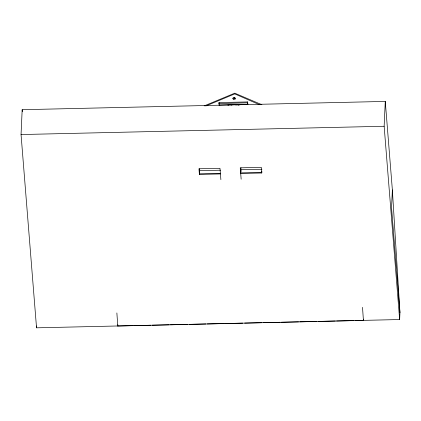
<?xml version="1.0" encoding="UTF-8"?>
<svg xmlns="http://www.w3.org/2000/svg" width="421" height="421" viewBox="0 0 421 421"><rect width="100%" height="100%" fill="white"/><g stroke="black" fill="none" stroke-linecap="round" stroke-linejoin="round"><path stroke-width="0.63" d="M132.404 325.638L36.543 327.827L21.05 134.546L22.176 109.702L385.273 101.424L392.367 189.934L399.95 312.682L399.64 319.544L354.992 320.565M36.543 327.827L36.627 325.954M199.433 173.831L220.446 173.352L220.42 173.936L199.407 174.415L199.665 168.758M219.136 105.355L219.025 102.592L247.68 101.94L247.79 104.697L247.68 101.94M240.959 167.816L240.701 173.473L261.767 172.994L261.851 171.147M399.64 319.544L384.147 126.263L385.273 101.424M392.367 189.934L391.551 207.911L399.95 312.682M363.518 319.155L363.418 320.407L117.785 326.012L117.88 324.754M234.139 97.283L232.513 98.388L234.044 99.419L235.665 98.314L234.139 97.283L234.234 98.477L235.255 99.167M233.15 99.214L234.234 98.477M227.882 105.113L229.945 104.324L231.934 105.061M204.164 105.918L234.744 93.173L261.894 104.734M205.774 106.003L234.75 93.894L259.394 104.65M228.656 105.071L229.929 104.629L231.166 105.039M235.597 104.94L237.176 104.403L239.165 105.139M236.376 104.95L237.16 104.708L238.397 105.113M218.983 103.487L247.637 102.829M219.104 105.018L229.524 104.782M230.829 104.75L247.758 104.366M21.05 134.546L384.147 126.263M199.575 170.679L220.588 170.2M261.941 169.253L240.875 169.737L241.028 171.642M240.728 172.889L261.794 172.41M133.72 325.612L150.792 325.223M152.102 325.191L169.174 324.802M170.489 324.77L187.561 324.38M189.529 324.338L205.943 323.965M207.258 323.933L224.33 323.544M225.64 323.512L242.712 323.123M244.685 323.081L261.751 322.691M263.067 322.66L280.139 322.27M281.454 322.239L298.526 321.849M299.836 321.823L316.908 321.433M318.223 321.402L335.295 321.012M336.605 320.981L353.677 320.591M261.767 172.994L261.315 167.353L240.249 167.832L241.159 179.193M219.025 102.592L219.125 103.84M220.878 179.651L219.967 168.295L198.954 168.774L199.407 174.415M22.176 109.702L22.334 111.67M116.87 312.956L117.785 326.012M362.528 307.351L363.418 320.407M229.945 104.324L229.971 104.787"/></g></svg>
